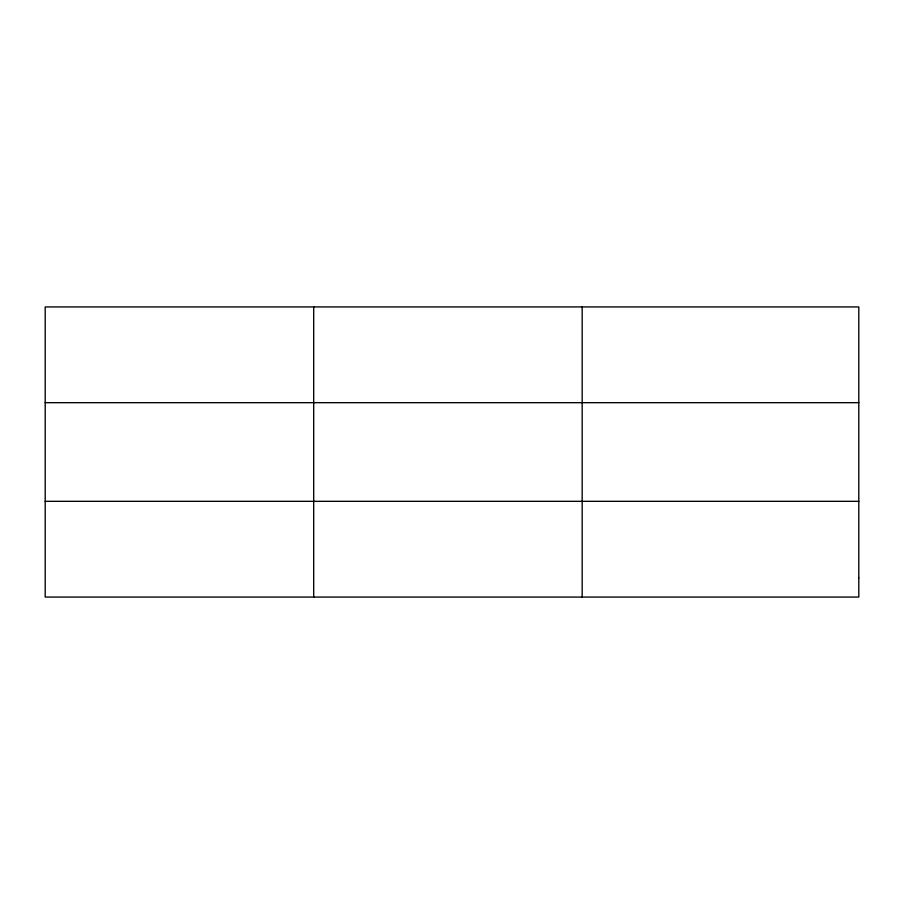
<?xml version="1.0" encoding="UTF-8"?>
<svg xmlns="http://www.w3.org/2000/svg" width="904" height="904" viewBox="0 0 904 904"><rect width="100%" height="100%" fill="white"/><g stroke="black" fill="none" stroke-linecap="round" stroke-linejoin="round"><path stroke-width="1.36" d="M313.688 597.069L313.688 306.931M582.176 597.069L582.176 306.931M45.2 402.675L858.8 402.675M45.2 501.324L858.8 501.324M858.8 577.916L858.8 597.069L45.2 597.069L45.2 306.931L858.8 306.931L858.8 577.916"/></g></svg>
